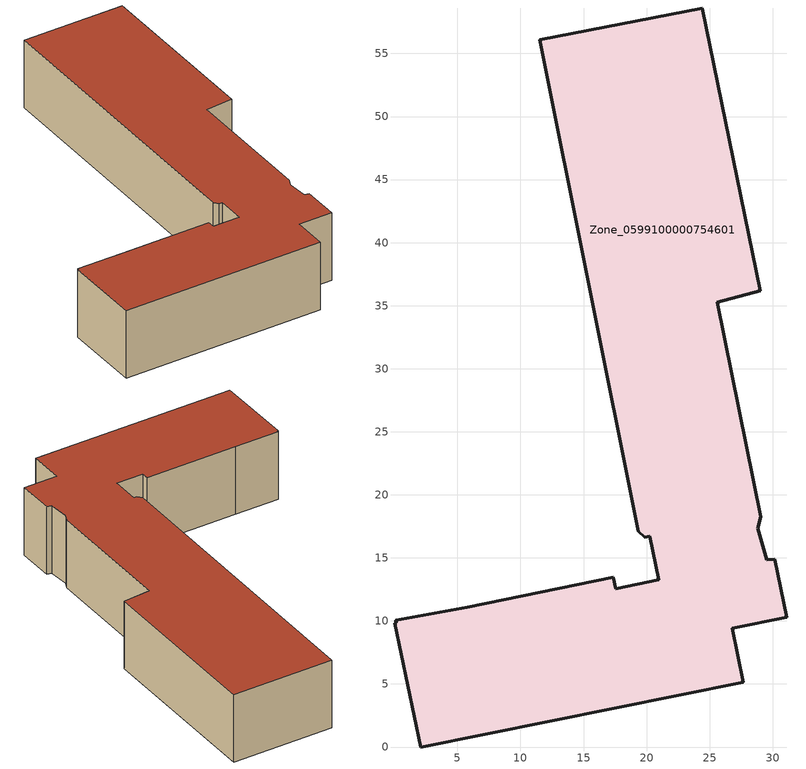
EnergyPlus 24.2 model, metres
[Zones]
Zone_0599100000754601
 floor ground (C_G): 28.81,17.37 29.53,14.87 30.17,14.9 31.11,10.29 26.81,9.42 27.67,5.15 2.1,0 0.04,9.81 0.15,9.84 0.1,10.03 5.78,11.09 17.38,13.47 17.57,12.55 20.98,13.26 20.27,16.73 19.87,16.65 19.32,17.11 11.53,56.09 24.43,58.6 29,36.17 25.6,35.27 29.06,18.28 z0
 wall outside (C_F): 20.27,16.73 20.98,13.26 17.57,12.55 17.38,13.47 5.78,11.09 0.1,10.03 0.15,9.84 0.04,9.81 2.1,0 27.67,5.15 26.81,9.42 31.11,10.29 30.17,14.9 29.53,14.87 28.81,17.37 29.06,18.28 25.6,35.27 29,36.17 24.43,58.6 11.53,56.09 19.32,17.11 19.87,16.65 20.27,16.73 z0:9.15
 roof outside (C_R): 11.53,56.09 19.32,17.11 19.87,16.65 20.27,16.73 20.98,13.26 17.57,12.55 17.38,13.47 5.78,11.09 0.1,10.03 0.15,9.84 0.04,9.81 2.1,0 27.67,5.15 26.81,9.42 31.11,10.29 30.17,14.9 29.53,14.87 28.81,17.37 29.06,18.28 25.6,35.27 29,36.17 24.43,58.6 z9.15
[BUILDING]
Pand.0599100000754601: North Axis=0; Terrain=City; Loads Convergence Tolerance Value=0.04; Temperature Convergence Tolerance Value=0.4; Solar Distribution=FullExterior; Maximum Number of Warmup Days=25; Minimum Number of Warmup Days=1
[Site:Location]
Rotterdam.The.Hague.AP_ZH_NLD Design_Conditions: Latitude=51.96; Longitude=4.45; Time Zone=1; Elevation=-4.5
[SITE:GROUNDTEMPERATURE:BUILDINGSURFACE]
18, 18, 18, 18, 18, 18, 18, 18, 18, 18, 18, 18
[MATERIAL] Thermal Absorptance=0.9; Solar Absorptance=0.7; Visible Absorptance=0.7
Name | Roughness | Thickness | Conductivity | Density | Specific Heat
G.TC.2006-2014 | MediumSmooth | 0.15 | 0.06 | 540 | 1210
F.TC.2006-2014 | Rough | 0.3 | 0.12 | 1920 | 840
R.TC.2006-2014 | MediumRough | 0.2 | 0.08 | 1500 | 1000
[CONSTRUCTION]
C_G: G.TC.2006-2014
C_F: F.TC.2006-2014
C_R: R.TC.2006-2014
[ZONE]
Zone_0599100000754601: Type=1; Multiplier=1; Ceiling Height=Autocalculate; Volume=Autocalculate; Floor Area=autocalculate; Part of Total Floor Area=Yes
[ZONEINFILTRATION:DESIGNFLOWRATE]
Infil_Zone_0599100000754601: Zone or ZoneList or Space or SpaceList=Zone_0599100000754601; Schedule=AlwaysOn; Design Flow Rate Calculation Method=Flow/Area; Flow Rate per Floor Area=0.0015; Constant Term Coefficient=1; Temperature Term Coefficient=0; Velocity Term Coefficient=0; Velocity Squared Term Coefficient=0
[HVACTEMPLATE:ZONE:IDEALLOADSAIRSYSTEM]
Zone_0599100000754601: Maximum Heating Supply Air Temperature=50; Minimum Cooling Supply Air Temperature=13; Maximum Heating Supply Air Humidity Ratio=0.0156; Minimum Cooling Supply Air Humidity Ratio=0.0077; Heating Limit=NoLimit; Cooling Limit=NoLimit; Dehumidification Control Type=ConstantSensibleHeatRatio; Cooling Sensible Heat Ratio=0.7; Dehumidification Setpoint=60; Humidification Control Type=None; Humidification Setpoint=30; Outdoor Air Method=None; Outdoor Air Flow Rate per Person=0.00944; Outdoor Air Flow Rate per Zone Floor Area=0; Outdoor Air Flow Rate per Zone=0; Demand Controlled Ventilation Type=None; Outdoor Air Economizer Type=NoEconomizer; Heat Recovery Type=None; Sensible Heat Recovery Effectiveness=0.7; Latent Heat Recovery Effectiveness=0.65
[ZONECONTROL:THERMOSTAT]
ThermostatControl_Zone_0599100000754601: Zone or ZoneList=Zone_0599100000754601; Control Type Schedule=DualSetpointControlType; Control 1=Thermostat_Zone_0599100000754601; Temperature Difference Between Cutout And Setpoint=0
[THERMOSTATSETPOINT:DUALSETPOINT]
Thermostat_Zone_0599100000754601: Heating Setpoint Temperature Schedule=HeatingSetpoint_Zone_0599100000754601; Cooling Setpoint Temperature Schedule=CoolingSetpoint_Zone_0599100000754601
[SCHEDULE:COMPACT]
HeatingSetpoint_Zone_0599100000754601: Through: 12/31, For: AllDays, Until: 24:00, 21
CoolingSetpoint_Zone_0599100000754601: Through: 12/31, For: AllDays, Until: 24:00, 24
DualSetpointControlType: Through: 12/31, For: AllDays, Until: 24:00, 4
AlwaysOn: Through: 12/31, For: AllDays, Until: 24:00, 1
